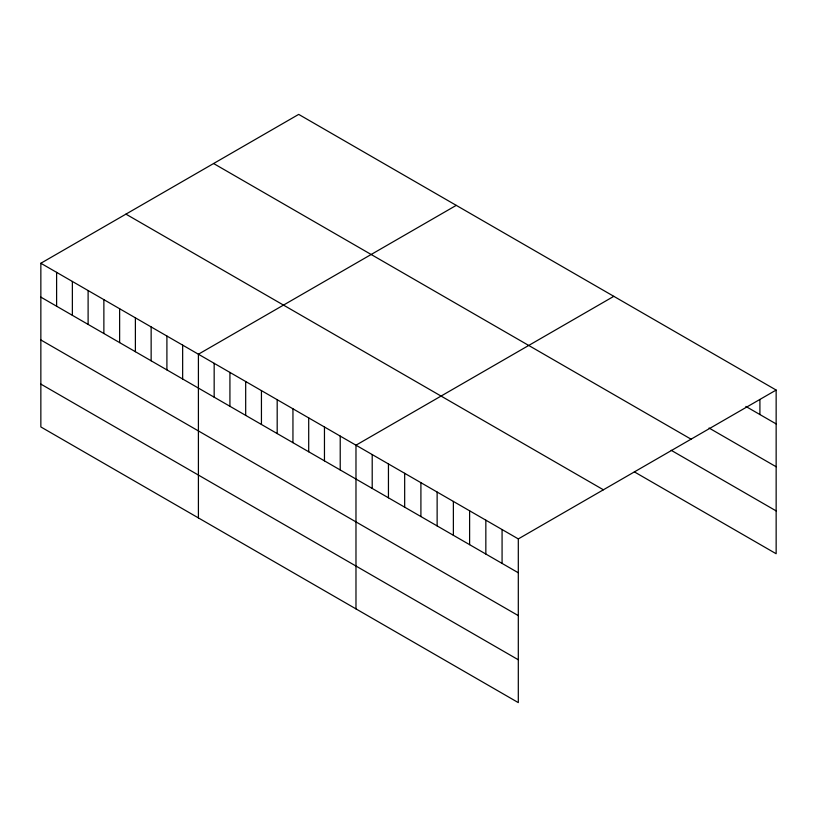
<?xml version="1.0" encoding="UTF-8"?>
<svg xmlns="http://www.w3.org/2000/svg" width="817" height="817" viewBox="0 0 817 817"><rect width="100%" height="100%" fill="white"/><g stroke="black" fill="none" stroke-linecap="round" stroke-linejoin="round"><path stroke-width="1.23" d="M40.85 263.258L518.305 538.914L518.305 702.61L40.85 426.944L40.85 263.258L298.695 114.39L776.15 390.056L776.15 553.742L634.38 471.889M456.254 205.363L198.408 354.221L198.408 517.917M613.812 296.326L355.977 445.194L355.977 608.879M518.305 538.914L776.15 390.056M745.85 406.427L776.15 423.921M709.054 428.026L776.15 466.762M213.605 163.523L691.059 439.178M671.176 450.29L776.15 510.901M125.941 214.136L603.395 489.792M40.85 297.122L518.305 572.778M40.85 339.964L518.305 615.62M40.85 384.102L518.305 659.768M759.912 399.493L759.912 414.546M502.077 529.539L502.077 563.413M485.839 520.174L485.839 554.038M469.612 510.799L469.612 544.663M453.374 501.424L453.374 535.288M437.136 492.059L437.136 525.923M420.908 482.684L420.908 516.548M404.67 473.309L404.67 507.173M388.443 463.933L388.443 497.798M372.205 454.569L372.205 488.433M340.219 436.094L340.219 469.959M324.461 426.995L324.461 460.87M308.703 417.906L308.703 451.77M292.946 408.806L292.946 442.671M277.188 399.707L277.188 433.572M261.44 390.608L261.44 424.483M245.682 381.519L245.682 415.383M229.924 372.419L229.924 406.284M214.166 363.32L214.166 397.185M182.651 345.131L182.651 378.996M166.903 336.032L166.903 369.897M151.145 326.933L151.145 360.797M135.387 317.833L135.387 351.708M119.629 308.744L119.629 342.609M103.871 299.645L103.871 333.51M88.113 290.546L88.113 324.41M72.366 281.446L72.366 315.321M56.608 272.357L56.608 306.222"/></g></svg>
